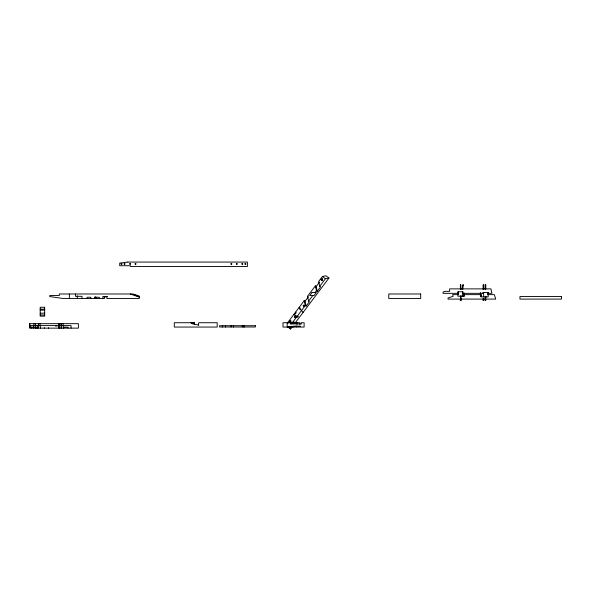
<?xml version="1.0" encoding="UTF-8"?>
<svg xmlns="http://www.w3.org/2000/svg" width="591" height="591" viewBox="0 0 591 591"><rect width="100%" height="100%" fill="white"/><g stroke="black" fill="none" stroke-linecap="round" stroke-linejoin="round"><path stroke-width="0.89" d="M462.339 296.224L462.443 291.755M315.875 287.256L315.631 287.056A1.404 0.746 -53 0 0 315.306 287.418M464.083 292.855L464.142 296.224L457.885 296.224L457.981 291.755L462.901 291.755L462.901 293.343M33.524 328.138L34.034 323.669M38.023 328.138L38.533 323.669M460.271 300.324L460.574 298.507M462.066 289.427L462.812 284.884M461.135 298.595L460.84 300.413L460.359 300.339M462.627 289.516L463.374 284.98M191.905 322.73L191.706 323.654L198.768 325.146M194.313 324.208L194.624 322.73L174.301 322.73L174.301 327.059L217.207 327.059L217.207 322.73L198.812 322.73L198.317 325.057M287.337 323.085L299.039 307.542L303.08 312.417M300.191 309.765L299.231 307.29L304.217 300.664L305.045 301.284L306.108 306.123L309.418 301.728L308.598 301.115L307.527 296.268L315.365 285.867L316.185 286.487L317.249 291.326L320.558 286.93L319.738 286.317L318.675 281.471L322.427 276.485L325.944 275.79L328.951 278.051L294.968 323.188M305.045 301.284L308.354 296.889L307.527 296.268M316.185 286.487L319.495 282.092M291.932 323.24L305.288 305.503L304.217 300.664M308.598 301.115L312.779 295.552M315.099 292.471L316.429 290.706L315.365 285.867M319.738 286.317L325.434 278.745L328.951 278.051M287.632 326.668L290.639 328.936L292.353 326.653M59.883 324.319L58.14 326.624L59.883 327.939M483.216 285.032L483.623 285.032M483.608 285.135L483.246 285.143M483.216 300.169L483.623 300.169M483.608 300.272L483.246 300.28M104.016 297.177L107.496 296.483M463.307 295.293L464.142 295.227M134.061 294.732L135.236 295.153M135.184 295.264L134.039 294.85M136.698 295.64L137.88 296.069M137.821 296.18L136.676 295.759M460.374 284.832L460.537 284.832M460.648 300.472L460.795 300.472M460.404 284.832L460.367 289.435M485.27 284.832L485.676 284.832M458.424 293.343L443.073 293.343L443.073 292.072L445.038 291.356L449.633 291.356L449.633 288.881L490.944 288.881L491.919 293.343L487.435 293.343M458.646 294.628L452.588 294.628L453.157 296.268L448.015 298.034L448.015 299.09L495.694 299.09L494.364 294.628L487.545 294.628M480.838 296.224L481.347 296.224M94.553 297.258L99.34 297.258L99.34 298.455M485.27 300.472L485.676 300.472M40.195 309.174L44.665 309.174M40.195 310.112L44.665 310.112M40.195 313.178L44.665 313.178M40.195 314.996L44.665 314.996M194.565 323.033L190.76 322.73M29.55 323.669L78.396 323.669L78.396 328.138L29.55 328.138L29.55 323.669L31.22 328.138M29.55 325.589L71.046 325.589L71.046 328.138M289.317 326.631L291.732 326.631M299.888 327.059L296.35 327.059L296.35 326.151M29.55 327.185L35.46 327.185L35.46 328.138M36.457 327.643L37.854 327.643M462.893 284.899L463.292 284.965M130.271 293.986L139.321 297.125M322.427 276.485L325.434 278.745M316.429 290.706L317.249 291.326M305.288 305.503L306.108 306.123M299.231 307.29L300.051 307.911M295.589 312.129L296.239 312.624L294.495 314.937L293.845 314.442M287.684 326.601L290.691 328.862M48.418 327.761L48.543 328.138M44.295 327.687L44.451 328.138M290.011 326.786L290.639 328.936M39.944 323.669L40.454 328.138M35.445 323.669L35.962 328.138M63.052 323.669L63.311 328.138M58.575 323.669L58.834 328.138M460.862 284.825L460.943 289.427M461.046 295.869L461.12 300.464M460.47 295.877L460.552 300.472M487.944 292.442L487.944 293.343M485.846 296.224L485.846 296.911M485.765 284.832L485.765 289.427M485.765 296.793L485.765 300.472M485.189 284.832L485.189 289.427M485.189 296.793L485.189 300.472M483.704 285.084L483.704 289.531M483.66 292.442L483.66 296.911M483.704 298.44L483.704 300.221M483.128 285.084L483.128 289.531M483.128 298.44L483.128 300.221M482.936 292.442L482.936 293.343M480.838 294.628L480.838 296.911M480.38 292.442L480.38 295.123M463.994 294.628L463.994 296.224M463.728 296.224L463.728 294.628L481.347 294.628L481.347 296.911L488.159 296.911L488.159 292.442L483.453 292.442L483.453 293.343L462.635 293.343L462.635 291.755M458.158 291.755L458.158 293.343M299.888 324.459L299.888 322.73L282.986 322.73L282.986 327.059L296.039 327.059L296.039 326.151M296.483 322.73L296.483 323.927M293.158 327.059L293.158 326.151L300.568 326.151L300.568 327.059L304.106 327.059L304.106 322.73L301.403 322.73L301.403 323.927L290.366 323.927L290.366 322.73M291.821 326.151L291.821 327.059M291.067 322.73L291.067 323.927M287.204 322.73L287.204 327.059M244.504 325.715L244.504 326.993M243.507 325.715L243.507 326.993M242.236 325.715L242.236 326.993M233.43 325.715L233.504 326.993M231.125 325.715L231.125 326.993M225.452 325.715L225.452 326.993M222.548 325.715L222.548 326.993M104.474 296.542L104.474 298.455L62.764 298.455L49.747 296.556L49.747 295.522L59.329 295.522L59.329 293.986L133.16 293.986L139.321 296.121L139.321 298.455L106.89 298.455L106.89 296.542L102.834 296.542L102.834 298.455M96.377 297.258L96.377 298.455M95.217 296.667L95.217 298.455M94.767 297.258L94.767 298.455M90.844 298.455L90.844 297.258L87.032 297.258L87.032 298.455M81.986 298.455L81.986 296.313L75.485 296.313L75.485 293.986M77.347 295.773L77.347 298.455M69.369 293.986L69.369 298.455M68.017 328.138L68.017 327.155L63.776 327.155L63.776 328.138M61.471 323.669L61.471 328.138M59.883 323.669L59.883 328.138M37.167 327.643L37.167 328.138M292.604 322.981A0.901 0.488 -53 0 1 293.217 321.918A0.901 0.488 -53 0 1 293.934 322.051A0.901 0.488 -53 0 1 293.372 323.122M291.533 326.564A1.418 1.182 -26.8 0 1 290.661 326.949M290.159 326.926A1.418 1.182 -26.8 0 1 289.516 326.55M291.902 326.557A1.441 1.219 -53 0 1 290.927 327.333M288.681 322.996A1.441 1.219 -53 0 1 290.853 322.989M295.042 316.783L295.958 316.857L295.057 316.71M303.22 305.613C304.409 308.849 304.793 303.087 303.22 305.613M321.644 279.639C322.501 280.836 322.383 278.176 321.644 279.595M297.458 316.983C299.039 317.515 297.982 314.892 297.458 316.983M55.783 325.966L56.359 326.003L55.783 325.937M37.514 325.981L38.105 326.033L37.514 325.951M121.074 263.904C121.99 265.876 122.596 262.168 121.074 263.904M124.14 263.904C125.122 265.876 125.543 262.168 124.14 263.904M129.643 263.904C130.559 265.876 131.158 262.175 129.643 263.904M135.08 263.904C136.019 265.884 136.551 262.153 135.08 263.904M230.926 263.904C231.879 265.891 232.389 262.145 230.926 263.904M236.363 263.904C237.338 265.891 237.796 262.145 236.363 263.904M241.867 263.904C242.768 265.884 243.403 262.168 241.867 263.904M244.933 263.904C245.915 265.876 246.336 262.168 244.933 263.904M312.048 292.471L309.728 295.552L314.006 295.552L316.325 292.471L312.048 292.471M127.819 262.064L119.714 263.084L119.714 265.728L130.5 265.728L130.5 266.534L247.393 266.534L247.393 262.064L127.819 262.064M420.689 293.986L388.767 293.986L388.767 298.455L420.689 298.455L420.689 293.986M561.45 296.542L519.954 296.542L519.954 299.09L561.45 299.09L561.45 296.542M44.665 307.268L40.195 307.268L40.195 316.141L44.665 316.141L44.665 307.268M255.334 325.715L219.586 325.715L219.586 326.993L255.334 326.993L255.334 325.715M297.184 323.927L297.184 322.73L297.177 323.927M322.309 280.193A0.739 0.628 -63.6 0 0 322.354 278.952A0.739 0.628 -63.6 0 0 321.364 279.676A0.739 0.628 -63.6 0 0 322.309 280.193M321.999 280.127A0.746 0.628 -53 0 0 322.243 278.908A0.746 0.628 -53 0 0 321.135 279.462A0.746 0.628 -53 0 0 321.999 280.127M290.447 322.006A0.857 0.724 -53 0 0 290.779 320.61A0.857 0.724 -53 0 0 289.494 321.194A0.857 0.724 -53 0 0 290.447 322.006M295.027 317.456A0.931 0.761 0 0 0 296.431 316.813A0.931 0.761 0 0 0 295.049 316.133A0.931 0.761 0 0 0 295.027 317.456M295.781 317.33A1.012 0.85 -53 0 0 296.121 315.675A1.012 0.85 -53 0 0 294.613 316.429A1.012 0.85 -53 0 0 295.781 317.33"/></g></svg>
